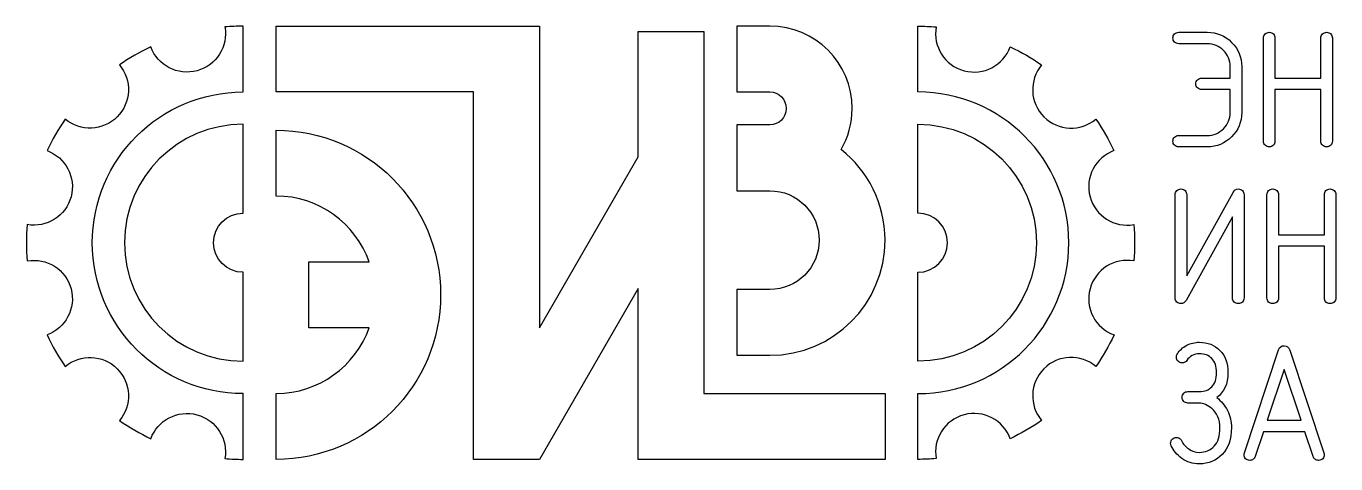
# Model space of a CAD drawing. Extents: x 68.1 to 94.1, y 175.9 to 180.6.
# Drawn here: x 68.12 to 81.52, y 175.95 to 180.43 of the extents above; entities that cross this region are included whole.
import ezdxf

# ---------------------------------------------------------------- set-up
doc = ezdxf.new("R2010")
doc.units = 0
doc.layers.get('0').update_dxf_attribs({"linetype": 'CONTINUOUS'})

msp = doc.modelspace()

# ---------------------------------------------------------------- linework, layer by layer
at = {"color": 7}
for points in [[(70.337398, 179.760174), (70.337398, 180.433839)], [(70.674371, 180.433839), (73.369593, 180.433839), (73.369593, 177.347174), (74.380231, 179.097799), (74.380231, 180.37937), (75.054178, 180.37937), (75.054178, 176.67351), (76.906967, 176.67351), (76.906967, 175.999563), (74.380231, 175.999563), (74.380231, 177.750188), (73.369593, 175.999563), (72.695647, 175.999563), (72.695647, 179.760174), (70.674371, 179.760174), (70.674371, 180.433839), (70.674371, 180.433839)], [(75.727842, 180.433839), (75.391151, 180.433839), (75.391151, 179.760174), (75.727842, 179.760174)], [(77.24394, 179.760174), (77.24394, 180.433839)], [(79.911787, 180.371468), (80.205016, 180.371468)], [(79.911787, 180.371468), (79.911787, 180.371468)], [(80.780184, 179.25669), (80.780184, 180.313048)], [(80.797118, 180.354534), (80.797118, 180.354534)], [(80.897589, 180.313048), (80.897589, 179.902414), (81.367207, 179.902414), (81.367207, 180.313048)], [(81.484611, 180.313048), (81.484611, 179.25669)], [(69.393647, 180.223019), (69.393647, 180.223019)], [(78.187691, 180.223019), (78.187691, 180.223019)], [(80.205016, 180.254346), (79.911787, 180.254346)], [(80.146313, 179.902414), (80.439824, 179.902414), (80.439824, 180.019819)], [(80.557229, 180.019819), (80.557229, 179.550201)], [(80.439824, 179.550201), (80.439824, 179.78501), (80.146313, 179.78501)], [(81.367207, 179.25669), (81.367207, 179.78501), (80.897589, 179.78501), (80.897589, 179.25669)], [(70.337398, 178.519243), (70.337398, 179.429692), (70.337398, 179.429692)], [(70.674371, 178.695068), (70.674371, 179.368732)], [(75.727842, 179.423201), (75.391151, 179.423201), (75.391151, 178.749254), (75.727842, 178.749254)], [(77.24394, 178.519243), (77.24394, 179.429692), (77.24394, 179.429692)], [(79.911787, 179.315392), (80.205016, 179.315392)], [(80.205016, 179.197988), (79.911787, 179.197988)], [(79.876509, 177.652257), (79.876509, 178.708614)], [(79.993631, 178.708614), (79.993631, 177.878881), (80.468047, 178.732321)], [(80.580653, 178.708614), (80.580653, 177.652257)], [(80.815462, 177.652257), (80.815462, 178.708614)], [(80.832396, 178.750383), (80.832396, 178.750383)], [(80.932867, 178.708614), (80.932867, 178.297981), (81.402484, 178.297981), (81.402484, 178.708614)], [(81.519889, 178.708614), (81.519889, 177.652257)], [(80.463249, 177.652257), (80.463249, 178.482272), (79.986858, 177.625163)], [(81.402484, 177.652257), (81.402484, 178.180577), (80.932867, 178.180577), (80.932867, 177.652257)], [(71.011344, 178.021121), (71.627436, 178.021121)], [(71.627436, 177.347457), (71.011344, 177.347457), (71.011344, 178.021121), (71.011344, 178.021121)], [(70.337398, 177.003992), (70.337398, 177.914441)], [(77.24394, 177.003992), (77.24394, 177.914441)], [(75.727842, 177.738617), (75.391151, 177.738617), (75.391151, 177.064952), (75.727842, 177.064952), (75.727842, 177.064952)], [(79.934929, 177.593554), (79.934929, 177.593554)], [(80.122889, 177.198161), (80.122889, 177.198161)], [(80.58404, 176.065603), (80.934842, 177.121961)], [(81.049142, 177.116034), (81.398533, 176.065603)], [(80.818849, 176.400037), (81.164007, 176.400037), (80.991569, 176.918761), (80.818849, 176.400037), (80.818849, 176.400037)], [(70.337398, 175.999563), (70.337398, 176.67351)], [(70.674371, 175.999563), (70.674371, 176.67351)], [(77.24394, 175.999563), (77.24394, 176.67351)], [(80.005484, 176.693548), (80.122889, 176.693548)], [(80.122889, 176.576143), (80.005484, 176.576143)], [(81.287056, 176.029197), (81.202671, 176.282632), (80.779902, 176.282632), (80.695518, 176.029197)], [(80.639356, 175.989403), (80.639356, 175.989403)]]:
    msp.add_lwpolyline(points, dxfattribs=at)
for points in [[(70.151696, 180.425937), (70.186691, 180.22697), (70.064489, 180.030826), (69.865804, 179.977486)], [(70.337398, 180.433839), (70.275873, 180.433839), (70.213784, 180.431299), (70.151696, 180.425937)], [(76.570276, 179.591688), (76.570276, 180.05679), (76.193227, 180.433839), (75.727842, 180.433839)], [(77.24394, 180.433839), (77.305747, 180.433839), (77.367553, 180.431299), (77.429924, 180.425937)], [(77.429924, 180.425937), (77.394647, 180.22697), (77.516849, 180.030826), (77.715816, 179.977486)], [(79.852802, 180.313048), (79.852802, 180.329417), (79.858447, 180.343246), (79.870018, 180.354534)], [(79.870018, 180.271561), (79.858447, 180.28285), (79.852802, 180.296679), (79.852802, 180.313048)], [(79.870018, 180.354534), (79.881307, 180.365823), (79.895136, 180.371468), (79.911787, 180.371468)], [(79.911787, 180.254346), (79.895136, 180.254346), (79.881307, 180.260272), (79.870018, 180.271561)], [(80.205016, 180.371468), (80.3021, 180.371468), (80.384791, 180.337319), (80.453653, 180.268457)], [(80.453653, 180.268457), (80.522516, 180.199594), (80.557229, 180.116621), (80.557229, 180.019819)], [(80.780184, 180.313048), (80.780184, 180.329417), (80.785829, 180.343246), (80.797118, 180.354534)], [(80.797118, 180.354534), (80.808407, 180.365823), (80.822518, 180.371468), (80.838887, 180.371468)], [(80.838887, 180.371468), (80.855538, 180.371468), (80.869367, 180.365823), (80.880656, 180.354534)], [(80.880656, 180.354534), (80.891944, 180.343246), (80.897589, 180.329417), (80.897589, 180.313048)], [(81.367207, 180.313048), (81.367207, 180.329417), (81.372851, 180.343246), (81.38414, 180.354534)], [(81.38414, 180.354534), (81.395429, 180.365823), (81.40954, 180.371468), (81.425909, 180.371468)], [(81.425909, 180.371468), (81.442278, 180.371468), (81.456107, 180.365823), (81.467396, 180.354534)], [(81.467396, 180.354534), (81.478967, 180.343246), (81.484611, 180.329417), (81.484611, 180.313048)], [(69.393647, 180.223019), (69.280193, 180.169679), (69.172667, 180.107308), (69.071913, 180.037317)], [(69.865804, 179.977486), (69.666838, 179.924146), (69.462791, 180.033083), (69.393647, 180.223019)], [(77.715816, 179.977486), (77.9145, 179.924146), (78.118547, 180.033083), (78.187691, 180.223019)], [(78.187691, 180.223019), (78.301144, 180.169679), (78.408671, 180.107308), (78.509707, 180.037317)], [(80.370398, 180.184919), (80.324396, 180.231203), (80.26908, 180.254346), (80.205016, 180.254346)], [(80.439824, 180.019819), (80.439824, 180.083883), (80.416682, 180.138634), (80.370398, 180.184919)], [(69.071913, 180.037317), (69.201736, 179.882659), (69.194116, 179.651237), (69.048489, 179.50561)], [(78.509707, 180.037317), (78.379602, 179.882659), (78.387222, 179.651237), (78.532849, 179.50561)], [(80.087611, 179.84343), (80.087611, 179.860081), (80.093256, 179.87391), (80.104544, 179.885199)], [(80.104544, 179.885199), (80.116116, 179.89677), (80.129662, 179.902414), (80.146313, 179.902414)], [(68.794207, 178.216701), (68.794207, 179.069012), (69.485087, 179.760174), (70.337398, 179.760174)], [(75.727842, 179.760174), (75.820976, 179.760174), (75.896329, 179.684539), (75.896329, 179.591688)], [(78.787413, 178.216701), (78.787413, 179.069012), (78.096251, 179.760174), (77.24394, 179.760174)], [(80.104544, 179.801943), (80.093256, 179.813232), (80.087611, 179.827343), (80.087611, 179.84343)], [(80.146313, 179.78501), (80.129662, 179.78501), (80.116116, 179.790654), (80.104544, 179.801943)], [(75.896329, 179.591688), (75.896329, 179.498554), (75.820976, 179.423201), (75.727842, 179.423201)], [(76.457387, 179.17033), (76.529071, 179.294226), (76.570276, 179.438159), (76.570276, 179.591688)], [(68.517347, 179.482186), (68.446791, 179.380303), (68.384702, 179.272494), (68.331644, 179.160452)], [(69.048489, 179.50561), (68.903144, 179.360266), (68.672287, 179.352363), (68.517347, 179.482186)], [(78.532849, 179.50561), (78.678476, 179.360266), (78.909333, 179.352363), (79.063991, 179.482186)], [(79.063991, 179.482186), (79.134829, 179.380303), (79.196918, 179.272494), (79.249693, 179.160452)], [(80.370398, 179.384537), (80.416682, 179.430821), (80.439824, 179.485854), (80.439824, 179.550201)], [(80.557229, 179.550201), (80.557229, 179.453117), (80.522516, 179.370143), (80.453653, 179.301563)], [(70.337398, 179.429692), (69.667684, 179.429692), (69.124689, 178.886697), (69.124689, 178.216701)], [(70.674371, 179.368732), (71.604576, 179.368732), (72.358956, 178.614634), (72.358956, 177.684148)], [(77.24394, 179.429692), (77.913936, 179.429692), (78.456931, 178.886697), (78.456931, 178.216701)], [(80.205016, 179.315392), (80.26908, 179.315392), (80.324396, 179.338252), (80.370398, 179.384537)], [(79.852802, 179.25669), (79.852802, 179.273059), (79.858447, 179.28717), (79.870018, 179.298459)], [(79.870018, 179.214921), (79.858447, 179.22621), (79.852802, 179.240321), (79.852802, 179.25669)], [(79.870018, 179.298459), (79.881307, 179.309748), (79.895136, 179.315392), (79.911787, 179.315392)], [(79.911787, 179.197988), (79.895136, 179.197988), (79.881307, 179.203632), (79.870018, 179.214921)], [(80.453653, 179.301563), (80.384791, 179.232701), (80.3021, 179.197988), (80.205016, 179.197988)], [(80.797118, 179.214921), (80.785829, 179.22621), (80.780184, 179.240321), (80.780184, 179.25669)], [(80.838887, 179.197988), (80.822518, 179.197988), (80.808407, 179.203632), (80.797118, 179.214921)], [(80.880656, 179.214921), (80.869367, 179.203632), (80.855538, 179.197988), (80.838887, 179.197988)], [(80.897589, 179.25669), (80.897589, 179.240321), (80.891944, 179.22621), (80.880656, 179.214921)], [(81.38414, 179.214921), (81.372851, 179.22621), (81.367207, 179.240321), (81.367207, 179.25669)], [(81.425909, 179.197988), (81.40954, 179.197988), (81.395429, 179.203632), (81.38414, 179.214921)], [(81.467396, 179.214921), (81.456107, 179.203632), (81.442278, 179.197988), (81.425909, 179.197988)], [(81.484611, 179.25669), (81.484611, 179.240321), (81.478967, 179.22621), (81.467396, 179.214921)], [(68.331644, 179.160452), (68.521298, 179.091308), (68.629953, 178.887261), (68.576896, 178.688577)], [(76.906967, 178.244077), (76.906967, 178.619714), (76.731424, 178.95443), (76.457387, 179.17033)], [(79.249693, 179.160452), (79.06004, 179.091308), (78.951384, 178.887261), (79.004724, 178.688577)], [(68.576896, 178.688577), (68.523556, 178.48961), (68.327129, 178.367408), (68.128162, 178.402686)], [(71.627436, 178.021121), (71.488582, 178.413692), (71.114356, 178.695068), (70.674371, 178.695068)], [(75.727842, 178.749254), (76.00696, 178.749254), (76.233302, 178.523194), (76.233302, 178.244077)], [(79.004724, 178.688577), (79.058064, 178.48961), (79.254209, 178.367408), (79.453458, 178.402686)], [(79.876509, 178.708614), (79.876509, 178.724983), (79.882153, 178.738812), (79.893442, 178.750383)], [(79.893442, 178.750383), (79.904731, 178.761672), (79.91856, 178.767317), (79.934929, 178.767317)], [(79.934929, 178.767317), (79.95158, 178.767317), (79.965409, 178.761672), (79.976698, 178.750383)], [(79.976698, 178.750383), (79.988269, 178.738812), (79.993631, 178.724983), (79.993631, 178.708614)], [(80.468047, 178.732321), (80.480182, 178.755463), (80.498527, 178.767317), (80.521951, 178.767317)], [(80.521951, 178.767317), (80.538602, 178.767317), (80.552149, 178.761672), (80.563438, 178.750383)], [(80.563438, 178.750383), (80.575009, 178.738812), (80.580653, 178.724983), (80.580653, 178.708614)], [(80.815462, 178.708614), (80.815462, 178.724983), (80.821107, 178.738812), (80.832396, 178.750383)], [(80.832396, 178.750383), (80.843684, 178.761672), (80.857796, 178.767317), (80.874164, 178.767317)], [(80.874164, 178.767317), (80.890533, 178.767317), (80.904644, 178.761672), (80.915933, 178.750383)], [(80.915933, 178.750383), (80.927222, 178.738812), (80.932867, 178.724983), (80.932867, 178.708614)], [(81.402484, 178.708614), (81.402484, 178.724983), (81.408129, 178.738812), (81.419418, 178.750383)], [(81.419418, 178.750383), (81.430707, 178.761672), (81.444536, 178.767317), (81.460904, 178.767317)], [(81.460904, 178.767317), (81.477556, 178.767317), (81.491102, 178.761672), (81.502391, 178.750383)], [(81.502391, 178.750383), (81.514244, 178.738812), (81.519889, 178.724983), (81.519889, 178.708614)], [(70.035138, 178.216701), (70.035138, 178.383777), (70.170322, 178.519243), (70.337398, 178.519243)], [(77.546482, 178.216701), (77.546482, 178.383777), (77.411016, 178.519243), (77.24394, 178.519243)], [(68.128162, 178.402686), (68.11772, 178.280201), (68.11772, 178.156023), (68.128162, 178.030999)], [(79.453458, 178.402686), (79.463618, 178.280201), (79.4639, 178.156023), (79.453176, 178.030999)], [(70.337398, 176.67351), (69.485087, 176.67351), (68.794207, 177.36439), (68.794207, 178.216701)], [(69.124689, 178.216701), (69.124689, 177.546988), (69.667684, 177.003992), (70.337398, 177.003992)], [(70.337398, 177.914441), (70.170322, 177.914441), (70.035138, 178.049626), (70.035138, 178.216701)], [(75.727842, 177.064952), (76.379211, 177.064952), (76.906967, 177.592708), (76.906967, 178.244077)], [(76.233302, 178.244077), (76.233302, 177.964959), (76.00696, 177.738617), (75.727842, 177.738617)], [(77.24394, 176.67351), (78.096251, 176.67351), (78.787413, 177.36439), (78.787413, 178.216701)], [(78.456931, 178.216701), (78.456931, 177.546988), (77.913936, 177.003992), (77.24394, 177.003992)], [(77.24394, 177.914441), (77.411016, 177.914441), (77.546482, 178.049626), (77.546482, 178.216701)], [(68.128162, 178.030999), (68.327129, 178.066277), (68.523556, 177.943792), (68.576613, 177.745108)], [(79.453176, 178.030999), (79.254209, 178.066277), (79.058064, 177.943792), (79.004724, 177.745108)], [(68.576613, 177.745108), (68.629953, 177.546141), (68.521298, 177.342094), (68.331362, 177.273232)], [(79.004724, 177.745108), (78.951384, 177.546141), (79.060322, 177.342094), (79.250258, 177.273232)], [(72.358956, 177.684148), (72.358956, 176.753943), (71.604576, 175.999563), (70.674371, 175.999563)], [(79.893442, 177.610488), (79.882153, 177.621777), (79.876509, 177.635888), (79.876509, 177.652257)], [(79.934929, 177.593554), (79.91856, 177.593554), (79.904731, 177.599199), (79.893442, 177.610488)], [(79.986858, 177.625163), (79.972464, 177.604279), (79.955531, 177.593554), (79.934929, 177.593554)], [(80.480182, 177.610488), (80.468893, 177.621777), (80.463249, 177.635888), (80.463249, 177.652257)], [(80.521951, 177.593554), (80.505582, 177.593554), (80.491471, 177.599199), (80.480182, 177.610488)], [(80.563438, 177.610488), (80.552149, 177.599199), (80.538602, 177.593554), (80.521951, 177.593554)], [(80.580653, 177.652257), (80.580653, 177.635888), (80.575009, 177.621777), (80.563438, 177.610488)], [(80.832396, 177.610488), (80.821107, 177.621777), (80.815462, 177.635888), (80.815462, 177.652257)], [(80.874164, 177.593554), (80.857796, 177.593554), (80.843684, 177.599199), (80.832396, 177.610488)], [(80.915933, 177.610488), (80.904644, 177.599199), (80.890533, 177.593554), (80.874164, 177.593554)], [(80.932867, 177.652257), (80.932867, 177.635888), (80.927222, 177.621777), (80.915933, 177.610488)], [(81.419418, 177.610488), (81.408129, 177.621777), (81.402484, 177.635888), (81.402484, 177.652257)], [(81.460904, 177.593554), (81.444536, 177.593554), (81.430707, 177.599199), (81.419418, 177.610488)], [(81.502391, 177.610488), (81.491102, 177.599199), (81.477556, 177.593554), (81.460904, 177.593554)], [(81.519889, 177.652257), (81.519889, 177.635888), (81.514244, 177.621777), (81.502391, 177.610488)], [(70.674371, 176.67351), (71.114356, 176.67351), (71.488582, 176.954886), (71.627436, 177.347457)], [(68.331362, 177.273232), (68.384702, 177.159497), (68.446791, 177.05197), (68.517064, 176.951217)], [(79.250258, 177.273232), (79.196918, 177.159497), (79.134547, 177.05197), (79.064273, 176.951217)], [(79.994478, 177.167117), (80.034836, 177.187719), (80.077733, 177.198161), (80.122889, 177.198161)], [(80.122889, 177.198161), (80.208402, 177.198161), (80.278393, 177.170503), (80.333709, 177.115188)], [(68.517064, 176.951217), (68.671722, 177.081321), (68.902862, 177.073419), (69.048489, 176.927792)], [(79.064273, 176.951217), (78.909616, 177.081321), (78.678476, 177.073419), (78.532849, 176.927792)], [(79.88808, 177.045479), (79.88808, 177.056486), (79.891749, 177.067492), (79.898804, 177.078499)], [(79.905013, 177.003992), (79.893724, 177.015281), (79.88808, 177.02911), (79.88808, 177.045479)], [(79.898804, 177.078499), (79.922229, 177.116881), (79.953838, 177.146232), (79.994478, 177.167117)], [(80.049793, 177.06213), (80.025804, 177.04943), (80.007742, 177.033061), (79.996171, 177.012741)], [(80.122889, 177.080757), (80.097771, 177.080757), (80.073218, 177.07483), (80.049793, 177.06213)], [(80.251582, 177.031368), (80.219691, 177.064388), (80.176793, 177.080757), (80.122889, 177.080757)], [(80.333709, 177.115188), (80.388742, 177.060437), (80.416118, 176.984237), (80.416118, 176.887152)], [(80.934842, 177.121961), (80.94472, 177.149337), (80.963064, 177.162883), (80.991569, 177.162883)], [(80.991569, 177.162883), (81.018662, 177.162883), (81.038136, 177.147079), (81.049142, 177.116034)], [(69.048489, 176.927792), (69.194116, 176.782448), (69.201736, 176.55159), (69.072196, 176.396932)], [(78.532849, 176.927792), (78.387504, 176.782448), (78.379602, 176.55159), (78.509142, 176.396932)], [(79.946782, 176.987059), (79.930413, 176.987059), (79.916584, 176.992703), (79.905013, 177.003992)], [(79.996171, 177.012741), (79.985729, 176.995526), (79.969642, 176.987059), (79.946782, 176.987059)], [(80.298996, 176.887152), (80.298996, 176.950652), (80.283191, 176.99863), (80.251582, 177.031368)], [(80.251582, 176.742937), (80.283191, 176.775674), (80.298996, 176.823652), (80.298996, 176.887152)], [(80.416118, 176.887152), (80.416118, 176.773134), (80.378018, 176.687621), (80.301536, 176.631459)], [(79.946782, 176.634846), (79.946782, 176.651497), (79.952427, 176.665043), (79.963716, 176.676332)], [(79.963716, 176.676332), (79.975287, 176.687903), (79.989116, 176.693548), (80.005484, 176.693548)], [(80.122889, 176.693548), (80.176793, 176.693548), (80.219691, 176.709917), (80.251582, 176.742937)], [(69.393929, 176.21123), (69.463073, 176.400601), (69.666838, 176.509257), (69.865522, 176.456199)], [(78.187409, 176.21123), (78.118264, 176.400601), (77.9145, 176.509257), (77.715816, 176.456199)], [(79.963716, 176.593077), (79.952427, 176.604366), (79.946782, 176.618477), (79.946782, 176.634846)], [(80.005484, 176.576143), (79.989116, 176.576143), (79.975287, 176.58207), (79.963716, 176.593077)], [(80.185824, 176.560903), (80.162682, 176.570781), (80.141798, 176.576143), (80.122889, 176.576143)], [(80.254122, 176.516594), (80.231544, 176.536068), (80.208684, 176.550743), (80.185824, 176.560903)], [(80.311413, 176.436726), (80.296173, 176.471157), (80.277264, 176.497686), (80.254122, 176.516594)], [(80.301536, 176.631459), (80.346691, 176.597028), (80.382816, 176.553001), (80.410473, 176.499379)], [(69.072196, 176.396932), (69.174078, 176.326094), (69.281604, 176.264006), (69.393929, 176.21123)], [(69.865522, 176.456199), (70.064489, 176.402859), (70.186973, 176.206432), (70.151696, 176.007466)], [(77.715816, 176.456199), (77.516849, 176.402859), (77.394647, 176.206432), (77.429924, 176.007466)], [(78.509142, 176.396932), (78.40726, 176.326094), (78.299733, 176.264006), (78.187409, 176.21123)], [(80.333991, 176.323837), (80.333991, 176.365323), (80.326371, 176.402859), (80.311413, 176.436726)], [(80.410473, 176.499379), (80.437849, 176.445474), (80.451396, 176.387054), (80.451396, 176.323837)], [(80.275571, 176.134183), (80.3148, 176.176234), (80.333991, 176.239452), (80.333991, 176.323837)], [(80.451396, 176.323837), (80.451396, 176.205868), (80.420351, 176.11471), (80.358262, 176.050363)], [(79.829378, 176.165228), (79.829378, 176.181879), (79.835304, 176.195708), (79.846593, 176.206997)], [(79.835304, 176.139546), (79.831636, 176.149423), (79.829378, 176.158172), (79.829378, 176.165228)], [(79.944807, 176.009159), (79.89316, 176.04613), (79.856471, 176.08931), (79.835304, 176.139546)], [(79.846593, 176.206997), (79.857882, 176.218568), (79.871711, 176.22393), (79.88808, 176.22393)], [(79.88808, 176.22393), (79.899933, 176.22393), (79.910658, 176.220826), (79.920253, 176.214899)], [(79.920253, 176.214899), (79.930413, 176.208408), (79.936904, 176.200506), (79.940856, 176.191192)], [(79.940856, 176.191192), (79.955813, 176.157608), (79.980367, 176.129386), (80.014798, 176.105961)], [(80.014798, 176.105961), (80.049229, 176.083101), (80.085071, 176.07153), (80.122889, 176.07153)], [(80.122889, 176.07153), (80.18526, 176.07153), (80.23606, 176.092414), (80.275571, 176.134183)], [(70.151696, 176.007466), (70.21322, 176.002103), (70.275027, 175.999563), (70.337398, 175.999563)], [(77.429924, 176.007466), (77.3684, 176.002103), (77.306311, 175.999563), (77.24394, 175.999563)], [(80.122889, 175.954126), (80.056284, 175.954126), (79.997018, 175.972188), (79.944807, 176.009159)], [(80.358262, 176.050363), (80.296173, 175.986299), (80.217716, 175.954126), (80.122889, 175.954126)], [(80.580371, 176.046694), (80.580371, 176.05375), (80.581782, 176.060241), (80.58404, 176.065603)], [(80.597022, 176.006337), (80.586016, 176.017626), (80.580371, 176.031172), (80.580371, 176.046694)], [(80.639356, 175.989403), (80.621858, 175.989403), (80.608029, 175.995048), (80.597022, 176.006337)], [(80.673787, 176.000692), (80.663062, 175.993072), (80.652056, 175.989403), (80.639356, 175.989403)], [(80.695518, 176.029197), (80.691849, 176.017626), (80.684511, 176.00803), (80.673787, 176.000692)], [(81.308787, 176.000692), (81.298344, 176.00803), (81.291007, 176.017626), (81.287056, 176.029197)], [(81.3435, 175.989403), (81.331082, 175.989403), (81.319229, 175.993072), (81.308787, 176.000692)], [(81.385833, 176.006337), (81.374827, 175.995048), (81.360433, 175.989403), (81.3435, 175.989403)], [(81.402202, 176.046694), (81.402202, 176.031172), (81.39684, 176.017626), (81.385833, 176.006337)], [(81.398533, 176.065603), (81.401073, 176.060241), (81.402202, 176.05375), (81.402202, 176.046694)]]:
    msp.add_open_spline(points, degree=3, dxfattribs=at)

doc.saveas('drawing.dxf')
